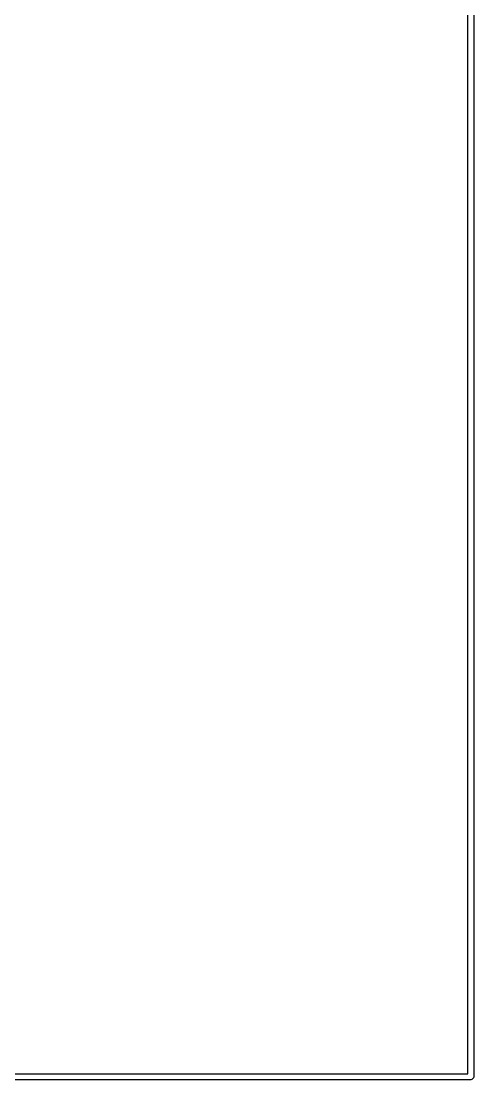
# Model space of a CAD drawing. Header units: inches. Extents: x -1.72 to 1.71, y -2.13 to 2.13.
# Drawn here: x -0.526 to -0.226, y 0.73 to 1.43 of the extents above; entities that cross this region are included whole.
import ezdxf

# ---------------------------------------------------------------- set-up
doc = ezdxf.new("R2010")
doc.units = ezdxf.units.IN
doc.header["$MEASUREMENT"] = 0
doc.layers.add('BLACK', color=250, linetype='CONTINUOUS')

msp = doc.modelspace()

# ---------------------------------------------------------------- linework, layer by layer
at = {"layer": 'BLACK', "linetype": 'CONTINUOUS'}
for p, q in [((-0.23031, 0.73425), (-0.23031, 1.57733)), ((-0.22638, 1.58019), (-0.22638, 0.73228)), ((-0.58216, 0.73425), (-0.23031, 0.73425)), ((-0.22835, 0.73031), (-0.54284, 0.73031)), ((-0.22759, 0.73046), (-0.22835, 0.73031)), ((-0.22653, 0.73153), (-0.22759, 0.73046)), ((-0.22638, 0.73228), (-0.22653, 0.73153))]:
    msp.add_line(p, q, dxfattribs=at)

doc.saveas('drawing.dxf')
